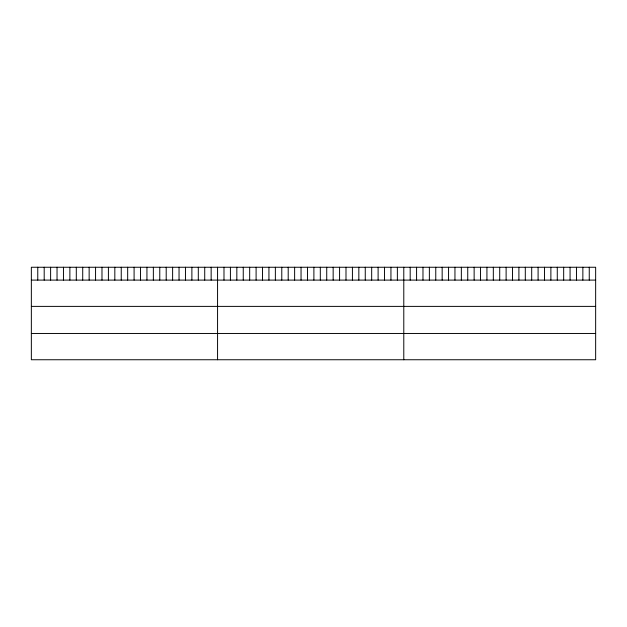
<?xml version="1.0" encoding="UTF-8"?>
<svg xmlns="http://www.w3.org/2000/svg" width="627" height="627" viewBox="0 0 627 627"><rect width="100%" height="100%" fill="white"/><g stroke="black" fill="none" stroke-linecap="round" stroke-linejoin="round"><path stroke-width="0.94" d="M595.65 280.097L595.65 359.749L31.35 359.749L31.35 267.251L595.65 267.251L595.65 280.097L31.35 280.097M31.35 306.384L595.65 306.384M31.35 333.462L595.65 333.462M589.255 267.251L589.255 280.097M582.859 267.251L582.859 280.097M576.464 267.251L576.464 280.097M570.068 267.251L570.068 280.097M563.673 267.251L563.673 280.097M557.278 267.251L557.278 280.097M550.882 267.251L550.882 280.097M544.487 267.251L544.487 280.097M538.091 267.251L538.091 280.097M531.696 267.251L531.696 280.097M525.301 267.251L525.301 280.097M518.905 267.251L518.905 280.097M512.51 267.251L512.51 280.097M506.114 267.251L506.114 280.097M499.719 267.251L499.719 280.097M493.324 267.251L493.324 280.097M486.928 267.251L486.928 280.097M480.533 267.251L480.533 280.097M474.137 267.251L474.137 280.097M467.742 267.251L467.742 280.097M461.347 267.251L461.347 280.097M454.951 267.251L454.951 280.097M448.556 267.251L448.556 280.097M442.16 267.251L442.16 280.097M435.765 267.251L435.765 280.097M429.37 267.251L429.37 280.097M422.974 267.251L422.974 280.097M416.579 267.251L416.579 280.097M410.183 267.251L410.183 280.097M403.788 267.251L403.788 359.749M397.369 267.251L397.369 280.097M390.942 267.251L390.942 280.097M384.523 267.251L384.523 280.097M378.105 267.251L378.105 280.097M371.678 267.251L371.678 280.097M365.259 267.251L365.259 280.097M358.84 267.251L358.84 280.097M352.421 267.251L352.421 280.097M345.994 267.251L345.994 280.097M339.575 267.251L339.575 280.097M333.156 267.251L333.156 280.097M326.73 267.251L326.73 280.097M320.311 267.251L320.311 280.097M313.892 267.251L313.892 280.097M307.465 267.251L307.465 280.097M301.046 267.251L301.046 280.097M294.627 267.251L294.627 280.097M288.201 267.251L288.201 280.097M281.782 267.251L281.782 280.097M275.363 267.251L275.363 280.097M268.936 267.251L268.936 280.097M262.517 267.251L262.517 280.097M256.098 267.251L256.098 280.097M249.679 267.251L249.679 280.097M243.252 267.251L243.252 280.097M236.834 267.251L236.834 280.097M230.415 267.251L230.415 280.097M223.988 267.251L223.988 280.097M217.569 267.251L217.569 359.749M211.15 267.251L211.15 280.097M204.723 267.251L204.723 280.097M198.304 267.251L198.304 280.097M191.886 267.251L191.886 280.097M185.459 267.251L185.459 280.097M179.04 267.251L179.04 280.097M172.621 267.251L172.621 280.097M166.202 267.251L166.202 280.097M159.775 267.251L159.775 280.097M153.356 267.251L153.356 280.097M146.937 267.251L146.937 280.097M140.511 267.251L140.511 280.097M134.092 267.251L134.092 280.097M127.673 267.251L127.673 280.097M121.246 267.251L121.246 280.097M114.827 267.251L114.827 280.097M108.408 267.251L108.408 280.097M101.982 267.251L101.982 280.097M95.563 267.251L95.563 280.097M89.144 267.251L89.144 280.097M82.717 267.251L82.717 280.097M76.298 267.251L76.298 280.097M69.879 267.251L69.879 280.097M63.46 267.251L63.46 280.097M57.033 267.251L57.033 280.097M50.615 267.251L50.615 280.097M44.196 267.251L44.196 280.097M37.769 267.251L37.769 280.097"/></g></svg>
